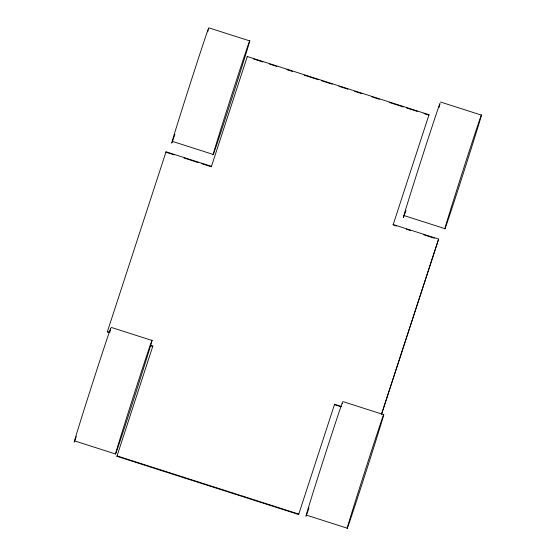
<?xml version="1.0" encoding="UTF-8"?>
<svg xmlns="http://www.w3.org/2000/svg" width="556" height="556" viewBox="0 0 556 556"><rect width="100%" height="100%" fill="white"/><g stroke="black" fill="none" stroke-linecap="round" stroke-linejoin="round"><path stroke-width="0.83" d="M108.948 332.474L107.294 331.939L107.426 331.508L109.907 332.3M165.91 152.219L166.042 151.788L211.475 166.334M116.913 456.323L117.038 455.885L298.774 514.085L298.641 514.515L116.913 456.323L152.858 346.054L150.384 345.262M152.858 346.054L152.733 346.492L150.252 345.7M247.163 56.941L247.295 56.503L429.023 114.703L428.891 115.134L423.936 113.549M341.203 406.367L334.594 404.254L334.462 404.685L341.071 406.804M429.023 114.703L393.078 224.965L393.203 224.534L438.635 239.08L381.506 414.289M107.294 331.939L166.042 151.788M211.343 166.772L247.295 56.503M298.641 514.515L334.594 404.254M381.367 414.679L438.635 239.08M208.736 27.8L249.63 40.894A59.638 0.591 -72.2 0 1 222.595 126.963A59.638 0.591 -72.2 0 1 222.087 125.183A59.638 0.591 -72.2 0 1 249.63 40.894M440.449 101.998L481.336 115.092A59.638 0.591 -72.2 0 1 454.301 201.161A59.638 0.591 -72.2 0 1 453.793 199.382A59.638 0.591 -72.2 0 1 481.336 115.092M253.772 59.054L262.856 61.966M269.465 64.079L276.902 66.463M286.813 69.639L292.595 71.488M304.16 75.192L318.206 79.689M321.507 80.745L332.245 84.185M338.854 86.298L347.938 89.21M354.547 91.33L361.984 93.707M371.894 96.883L379.331 99.26M389.242 102.436L403.288 106.933M406.589 107.996L417.327 111.429M172.353 141.37L213.24 154.464M404.059 215.568L444.953 228.662M166.737 152.483L174.174 154.867M184.085 158.043L198.124 162.54M201.432 163.596L210.515 166.501M393.898 225.229L396.379 226.021M406.29 229.197L410.425 230.518M423.637 234.75L434.375 238.19M111.047 327.338L151.941 340.432A59.638 0.591 -72.2 0 1 124.905 426.494A59.638 0.591 -72.2 0 1 124.398 424.721A59.638 0.591 -72.2 0 1 151.941 340.432M342.76 401.536L383.647 414.63A59.638 0.591 -72.2 0 1 356.611 500.699A59.638 0.591 -72.2 0 1 356.104 498.92A59.638 0.591 -72.2 0 1 383.647 414.63M74.664 440.908L115.551 454.002M306.37 515.106L347.264 528.2M405.991 210.383A59.638 0.591 -72.2 0 1 421.747 158.425A59.638 0.591 -72.2 0 1 438.948 107.489M174.938 134.274A59.638 0.591 -72.2 0 1 187.101 93.429A59.638 0.591 -72.2 0 1 208.514 28.842M208.194 30.003A59.638 0.591 -72.2 0 1 207.68 31.796M75.359 439.24A59.638 0.591 -72.2 0 1 92.567 383.091A59.638 0.591 -72.2 0 1 110.505 329.534M110.352 330.076A59.638 0.591 -72.2 0 1 109.775 332.05M76.297 436.578A59.638 0.591 -72.2 0 1 75.553 438.691M307.065 513.438A59.638 0.591 -72.2 0 1 324.273 457.296A59.638 0.591 -72.2 0 1 342.211 403.739M308.955 508.01A59.638 0.591 -72.2 0 1 307.266 512.889"/></g></svg>
